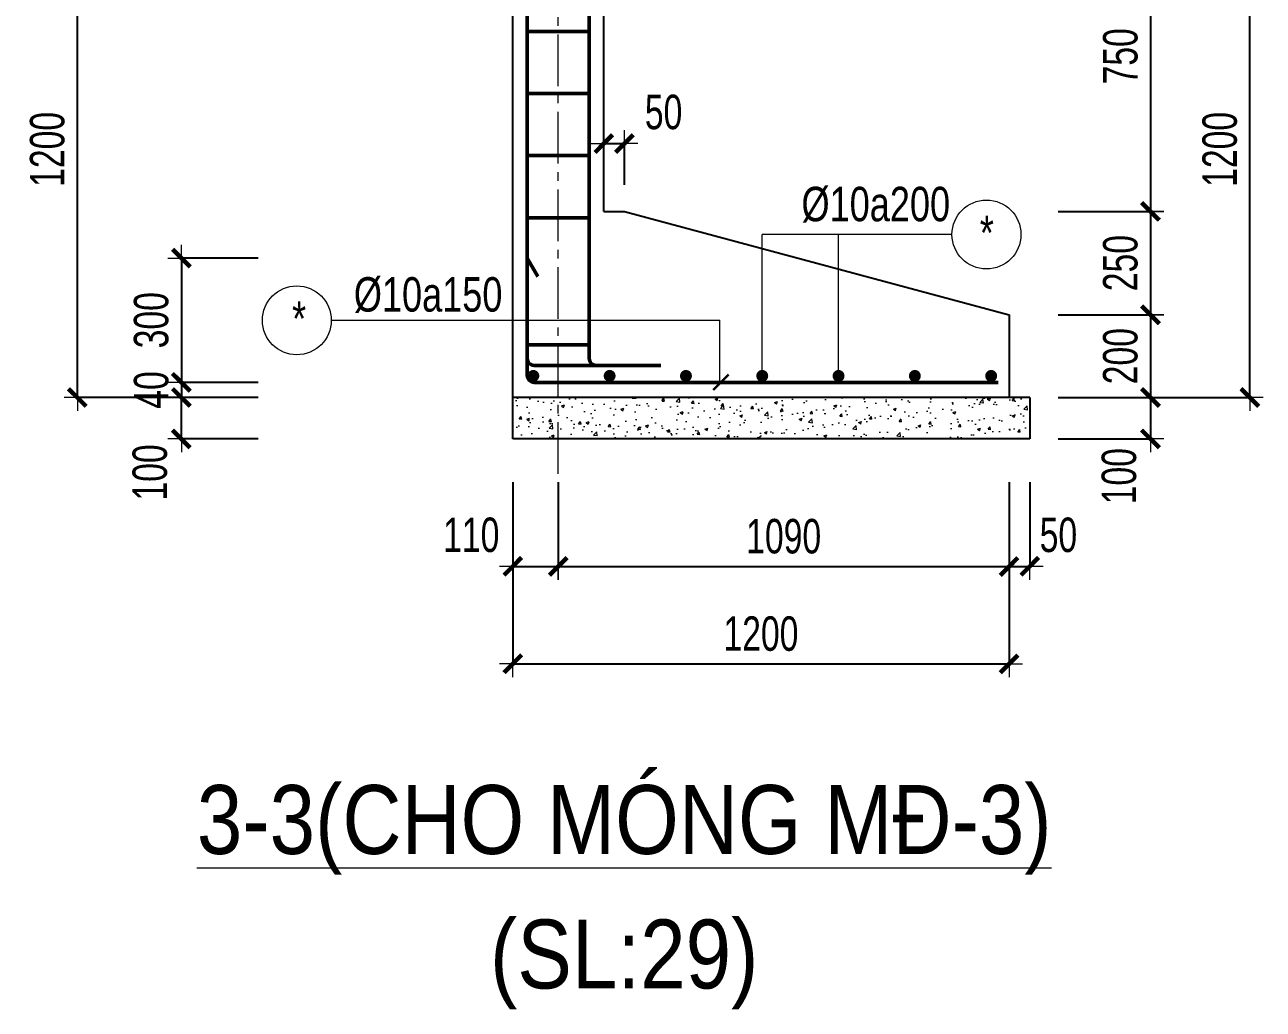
# Model space of a CAD drawing. Header units: millimetres. Extents: x 1360663 to 1465788, y -143522 to -69272.
# Drawn here: x 1418667 to 1427651, y -114816 to -107675 of the extents above; entities that cross this region are included whole.
import ezdxf
from ezdxf.enums import TextEntityAlignment as Align

# ---------------------------------------------------------------- set-up
doc = ezdxf.new("R2010")
doc.units = ezdxf.units.MM
doc.header["$MEASUREMENT"] = 0
doc.header["$PDMODE"] = 3
doc.linetypes.add('CENTER2', pattern=[1.125, 0.75, -0.125, 0.125, -0.125])
doc.layers.get('0').update_dxf_attribs({"lineweight": 18})
for name, color, linetype, lineweight in [('CDC_01.AXIS', 160, 'CENTER2', 13), ('CDC_02.DIM', 1, 'Continuous', 18), ('CDC_03.BORDER', 3, 'Continuous', 25), ('CDC_05.STEEL', 4, 'Continuous', 50), ('CDC_06.TEXT', 2, 'Continuous', 18), ('CDC_10.HATCH', 251, 'Continuous', 9), ('CDC_11.NOTE', 8, 'Continuous', 18), ('CDC_14.STEELNUM', 9, 'Continuous', 18)]:
    doc.layers.add(name, color=color, linetype=linetype, lineweight=lineweight)
doc.styles.add('1', font='arial.ttf', dxfattribs={"width": 0.7})
doc.styles.add('ARIAL', font='arial.ttf', dxfattribs={"width": 0.85})
doc.styles.add('SMTEXT', font='arial.ttf', dxfattribs={"width": 0.7})
doc.dimstyles.new('X3', dxfattribs={"dimtxt": 250, "dimasz": 0.8, "dimexe": 0, "dimexo": 0, "dimgap": 90, "dimtad": 1, "dimdec": 0, "dimlfac": 0.333333, "dimzin": 13, "dimdsep": 46, "dimtxsty": '1', "dimblk1": 'CHEO', "dimblk2": 'CHEO', "dimsah": 1, "dimcen": 0, "dimclrd": 256, "dimclre": 256, "dimclrt": 3, "dimadec": 0, "dimazin": 0, "dimtfac": 1, "dimtdec": 0, "dimtix": 1, "dimtmove": 2, "dimatfit": 3, "dimldrblk": 'CHEO', "dimfxl": 1, "dimtolj": 1, "dimtzin": 13, "dimarcsym": 0})

# ---------------------------------------------------------------- blocks, each defined once
blk = doc.blocks.new('CHEO')
at = {"layer": 'CDC_02.DIM'}
for points in [[(0, 121), (0, -121)], [(-121, 0), (121, 0)]]:
    blk.add_lwpolyline(points, dxfattribs=at)
at = {"layer": 'CDC_02.DIM', "color": 2, "const_width": 40}
blk.add_lwpolyline([(80, 80), (-80, -81)], dxfattribs=at)
blk = doc.blocks.new('*D251')
at = {"layer": 'CDC_02.DIM', "lineweight": -2, "ltscale": 5, "transparency": 16777216}
for p, q in [((1420359.3, -106778.9), (1419049.1, -106778.9)), ((1419049.1, -110378.1), (1419049.1, -106779.7)), ((1420359.3, -110378.9), (1419049.1, -110378.9))]:
    blk.add_line(p, q, dxfattribs=at)
at = {"layer": 'Defpoints', "color": 0, "ltscale": 5, "transparency": 16777216}
for p in [(1419049.1, -106778.9), (1420359.3, -106778.9), (1420359.3, -110378.9)]:
    blk.add_point(p, dxfattribs=at)
at = {"layer": 'CDC_02.DIM', "lineweight": -2, "ltscale": 5, "transparency": 16777216, "xscale": 0.8, "yscale": 0.8, "zscale": 0.8}
for p, rotation in [((1419049.1, -106778.9), 90), ((1419049.1, -110378.9), 270)]:
    blk.add_blockref('CHEO', p, dxfattribs=dict(at, rotation=rotation))
at = {"layer": 'CDC_02.DIM', "color": 3, "ltscale": 5, "transparency": 16777216, "insert": (1418831.4, -108578.9), "char_height": 250, "attachment_point": 5, "rotation": 90, "style": '1'}
blk.add_mtext('\\A1;1200', dxfattribs=at)
blk = doc.blocks.new('*D255')
at = {"layer": 'CDC_02.DIM', "lineweight": -2, "ltscale": 0.2, "transparency": 16777216}
for p, q in [((1422537.5, -110993.4), (1422537.5, -111604.1)), ((1425807.5, -110993.6), (1425807.5, -111604.1)), ((1422538.3, -111604.1), (1425806.7, -111604.1))]:
    blk.add_line(p, q, dxfattribs=at)
at = {"layer": 'Defpoints', "color": 0, "ltscale": 0.2, "transparency": 16777216}
for p in [(1422537.5, -110993.4), (1425807.5, -110993.6), (1425807.5, -111604.1)]:
    blk.add_point(p, dxfattribs=at)
at = {"layer": 'CDC_02.DIM', "lineweight": -2, "ltscale": 0.2, "transparency": 16777216, "xscale": 0.8, "yscale": 0.8, "zscale": 0.8, "rotation": 180}
blk.add_blockref('CHEO', (1422537.5, -111604.1), dxfattribs=at)
at = {"layer": 'CDC_02.DIM', "lineweight": -2, "ltscale": 0.2, "transparency": 16777216, "xscale": 0.8, "yscale": 0.8, "zscale": 0.8}
blk.add_blockref('CHEO', (1425807.5, -111604.1), dxfattribs=at)
at = {"layer": 'CDC_02.DIM', "color": 3, "ltscale": 0.2, "transparency": 16777216, "insert": (1424172.5, -111386.4), "char_height": 250, "attachment_point": 5, "style": '1'}
blk.add_mtext('\\A1;1090', dxfattribs=at)
blk = doc.blocks.new('*D256')
at = {"layer": 'CDC_02.DIM', "lineweight": -2, "ltscale": 0.2, "transparency": 16777216}
for p, q in [((1422207.5, -110993.4), (1422207.5, -111603.9)), ((1422537.5, -110993.4), (1422537.5, -111603.9)), ((1422208.3, -111603.9), (1422536.7, -111603.9))]:
    blk.add_line(p, q, dxfattribs=at)
at = {"layer": 'Defpoints', "color": 0, "ltscale": 0.2, "transparency": 16777216}
for p in [(1422207.5, -110993.4), (1422537.5, -110993.4), (1422537.5, -111603.9)]:
    blk.add_point(p, dxfattribs=at)
at = {"layer": 'CDC_02.DIM', "lineweight": -2, "ltscale": 0.2, "transparency": 16777216, "xscale": 0.8, "yscale": 0.8, "zscale": 0.8, "rotation": 180}
blk.add_blockref('CHEO', (1422207.5, -111603.9), dxfattribs=at)
at = {"layer": 'CDC_02.DIM', "lineweight": -2, "ltscale": 0.2, "transparency": 16777216, "xscale": 0.8, "yscale": 0.8, "zscale": 0.8}
blk.add_blockref('CHEO', (1422537.5, -111603.9), dxfattribs=at)
at = {"layer": 'CDC_02.DIM', "color": 3, "ltscale": 0.2, "transparency": 16777216, "insert": (1421906.4, -111376.2), "char_height": 250, "attachment_point": 5, "style": '1'}
blk.add_mtext('\\A1;110', dxfattribs=at)
blk = doc.blocks.new('*D257')
at = {"layer": 'CDC_02.DIM', "lineweight": -2, "ltscale": 0.2, "transparency": 16777216}
for p, q in [((1425807.5, -110993.6), (1425807.5, -111604.1)), ((1425957.5, -110993.6), (1425957.5, -111604.1)), ((1425806.7, -111604.1), (1425805.9, -111604.1)), ((1425807.5, -111604.1), (1425957.5, -111604.1)), ((1425958.3, -111604.1), (1425959.1, -111604.1))]:
    blk.add_line(p, q, dxfattribs=at)
at = {"layer": 'Defpoints', "color": 0, "ltscale": 0.2, "transparency": 16777216}
for p in [(1425807.5, -110993.6), (1425957.5, -110993.6), (1425957.5, -111604.1)]:
    blk.add_point(p, dxfattribs=at)
at = {"layer": 'CDC_02.DIM', "lineweight": -2, "ltscale": 0.2, "transparency": 16777216, "xscale": 0.8, "yscale": 0.8, "zscale": 0.8}
blk.add_blockref('CHEO', (1425807.5, -111604.1), dxfattribs=at)
at = {"layer": 'CDC_02.DIM', "lineweight": -2, "ltscale": 0.2, "transparency": 16777216, "xscale": 0.8, "yscale": 0.8, "zscale": 0.8, "rotation": 180}
blk.add_blockref('CHEO', (1425957.5, -111604.1), dxfattribs=at)
at = {"layer": 'CDC_02.DIM', "color": 3, "ltscale": 0.2, "transparency": 16777216, "insert": (1426165.4, -111376.5), "char_height": 250, "attachment_point": 5, "style": '1'}
blk.add_mtext('\\A1;50', dxfattribs=at)
blk = doc.blocks.new('*D258')
at = {"layer": 'CDC_02.DIM', "lineweight": -2, "ltscale": 0.2, "transparency": 16777216}
for p, q in [((1422207.5, -110993.4), (1422207.5, -112310.5)), ((1425807.5, -110993.6), (1425807.5, -112310.5)), ((1422208.3, -112310.5), (1425806.7, -112310.5))]:
    blk.add_line(p, q, dxfattribs=at)
at = {"layer": 'Defpoints', "color": 0, "ltscale": 0.2, "transparency": 16777216}
for p in [(1422207.5, -110993.4), (1425807.5, -110993.6), (1425807.5, -112310.5)]:
    blk.add_point(p, dxfattribs=at)
at = {"layer": 'CDC_02.DIM', "lineweight": -2, "ltscale": 0.2, "transparency": 16777216, "xscale": 0.8, "yscale": 0.8, "zscale": 0.8, "rotation": 180}
blk.add_blockref('CHEO', (1422207.5, -112310.5), dxfattribs=at)
at = {"layer": 'CDC_02.DIM', "lineweight": -2, "ltscale": 0.2, "transparency": 16777216, "xscale": 0.8, "yscale": 0.8, "zscale": 0.8}
blk.add_blockref('CHEO', (1425807.5, -112310.5), dxfattribs=at)
at = {"layer": 'CDC_02.DIM', "color": 3, "ltscale": 0.2, "transparency": 16777216, "insert": (1424007.5, -112092.9), "char_height": 250, "attachment_point": 5, "style": '1'}
blk.add_mtext('\\A1;1200', dxfattribs=at)
blk = doc.blocks.new('_ArchTick')
at = {"color": 0, "linetype": 'ByBlock', "const_width": 0.15}
blk.add_lwpolyline([(-0.5, -0.5), (0.5, 0.5)], dxfattribs=at)
blk = doc.blocks.new('*D262')
at = {"layer": 'CDC_02.DIM', "lineweight": -2, "ltscale": 5, "transparency": 16777216}
for p, q in [((1420359.3, -110378.9), (1419803.1, -110378.9)), ((1419803.1, -110678.1), (1419803.1, -110379.7)), ((1420359.3, -110678.9), (1419803.1, -110678.9))]:
    blk.add_line(p, q, dxfattribs=at)
at = {"layer": 'Defpoints', "color": 0, "ltscale": 5, "transparency": 16777216}
for p in [(1419803.1, -110378.9), (1420359.3, -110378.9), (1420359.3, -110678.9)]:
    blk.add_point(p, dxfattribs=at)
at = {"layer": 'CDC_02.DIM', "lineweight": -2, "ltscale": 5, "transparency": 16777216, "xscale": 0.8, "yscale": 0.8, "zscale": 0.8}
for p, rotation in [((1419803.1, -110378.9), 90), ((1419803.1, -110678.9), 270)]:
    blk.add_blockref('CHEO', p, dxfattribs=dict(at, rotation=rotation))
at = {"layer": 'CDC_02.DIM', "color": 3, "ltscale": 5, "transparency": 16777216, "insert": (1419575.5, -110922.4), "char_height": 250, "attachment_point": 5, "rotation": 90, "style": '1'}
blk.add_mtext('\\A1;100', dxfattribs=at)
blk = doc.blocks.new('*D263')
at = {"layer": 'CDC_02.DIM', "lineweight": -2, "ltscale": 0.2, "transparency": 16777216}
for p, q in [((1426163.8, -109778.9), (1426833.3, -109778.9)), ((1426833.3, -109779.7), (1426833.3, -110378.1)), ((1426163.8, -110378.9), (1426833.3, -110378.9))]:
    blk.add_line(p, q, dxfattribs=at)
at = {"layer": 'Defpoints', "color": 0, "ltscale": 0.2, "transparency": 16777216}
for p in [(1426163.8, -109778.9), (1426163.8, -110378.9), (1426833.3, -110378.9)]:
    blk.add_point(p, dxfattribs=at)
at = {"layer": 'CDC_02.DIM', "lineweight": -2, "ltscale": 0.2, "transparency": 16777216, "xscale": 0.8, "yscale": 0.8, "zscale": 0.8}
for p, rotation in [((1426833.3, -109778.9), 90), ((1426833.3, -110378.9), 270)]:
    blk.add_blockref('CHEO', p, dxfattribs=dict(at, rotation=rotation))
at = {"layer": 'CDC_02.DIM', "color": 3, "ltscale": 0.2, "transparency": 16777216, "insert": (1426615.6, -110078.9), "char_height": 250, "attachment_point": 5, "rotation": 90, "style": '1'}
blk.add_mtext('\\A1;200', dxfattribs=at)
blk = doc.blocks.new('*D264')
at = {"layer": 'CDC_02.DIM', "lineweight": -2, "ltscale": 0.2, "transparency": 16777216}
for p, q in [((1426163.8, -109028.7), (1426833.3, -109028.7)), ((1426833.3, -109029.5), (1426833.3, -109778.1)), ((1426163.8, -109778.9), (1426833.3, -109778.9))]:
    blk.add_line(p, q, dxfattribs=at)
at = {"layer": 'Defpoints', "color": 0, "ltscale": 0.2, "transparency": 16777216}
for p in [(1426163.8, -109028.7), (1426163.8, -109778.9), (1426833.3, -109778.9)]:
    blk.add_point(p, dxfattribs=at)
at = {"layer": 'CDC_02.DIM', "lineweight": -2, "ltscale": 0.2, "transparency": 16777216, "xscale": 0.8, "yscale": 0.8, "zscale": 0.8}
for p, rotation in [((1426833.3, -109028.7), 90), ((1426833.3, -109778.9), 270)]:
    blk.add_blockref('CHEO', p, dxfattribs=dict(at, rotation=rotation))
at = {"layer": 'CDC_02.DIM', "color": 3, "ltscale": 0.2, "transparency": 16777216, "insert": (1426615.6, -109403.8), "char_height": 250, "attachment_point": 5, "rotation": 90, "style": '1'}
blk.add_mtext('\\A1;250', dxfattribs=at)
blk = doc.blocks.new('*D265')
at = {"layer": 'CDC_02.DIM', "lineweight": -2, "ltscale": 0.2, "transparency": 16777216}
for p, q in [((1426163.8, -110378.9), (1426833.3, -110378.9)), ((1426833.3, -110379.7), (1426833.3, -110678.1)), ((1426163.8, -110678.9), (1426833.3, -110678.9))]:
    blk.add_line(p, q, dxfattribs=at)
at = {"layer": 'Defpoints', "color": 0, "ltscale": 0.2, "transparency": 16777216}
for p in [(1426163.8, -110378.9), (1426163.8, -110678.9), (1426833.3, -110678.9)]:
    blk.add_point(p, dxfattribs=at)
at = {"layer": 'CDC_02.DIM', "lineweight": -2, "ltscale": 0.2, "transparency": 16777216, "xscale": 0.8, "yscale": 0.8, "zscale": 0.8}
for p, rotation in [((1426833.3, -110378.9), 90), ((1426833.3, -110678.9), 270)]:
    blk.add_blockref('CHEO', p, dxfattribs=dict(at, rotation=rotation))
at = {"layer": 'CDC_02.DIM', "color": 3, "ltscale": 0.2, "transparency": 16777216, "insert": (1426605.6, -110949.5), "char_height": 250, "attachment_point": 5, "rotation": 90, "style": '1'}
blk.add_mtext('\\A1;100', dxfattribs=at)
blk = doc.blocks.new('*D266')
at = {"layer": 'CDC_02.DIM', "lineweight": -2, "ltscale": 0.2, "transparency": 16777216}
for p, q in [((1426163.8, -106778.9), (1426833.4, -106778.9)), ((1426833.4, -106779.7), (1426833.4, -109027.9)), ((1426163.8, -109028.7), (1426833.4, -109028.7))]:
    blk.add_line(p, q, dxfattribs=at)
at = {"layer": 'Defpoints', "color": 0, "ltscale": 0.2, "transparency": 16777216}
for p in [(1426163.8, -106778.9), (1426163.8, -109028.7), (1426833.4, -109028.7)]:
    blk.add_point(p, dxfattribs=at)
at = {"layer": 'CDC_02.DIM', "lineweight": -2, "ltscale": 0.2, "transparency": 16777216, "xscale": 0.8, "yscale": 0.8, "zscale": 0.8}
for p, rotation in [((1426833.4, -106778.9), 90), ((1426833.4, -109028.7), 270)]:
    blk.add_blockref('CHEO', p, dxfattribs=dict(at, rotation=rotation))
at = {"layer": 'CDC_02.DIM', "color": 3, "ltscale": 0.2, "transparency": 16777216, "insert": (1426615.8, -107903.8), "char_height": 250, "attachment_point": 5, "rotation": 90, "style": '1'}
blk.add_mtext('\\A1;750', dxfattribs=at)
blk = doc.blocks.new('*D268')
at = {"layer": 'CDC_02.DIM', "lineweight": -2, "ltscale": 5, "transparency": 16777216}
for p, q in [((1420359.3, -109367.4), (1419803.1, -109367.4)), ((1419803.1, -109368.2), (1419803.1, -110268.1)), ((1420359.3, -110268.9), (1419803.1, -110268.9))]:
    blk.add_line(p, q, dxfattribs=at)
at = {"layer": 'Defpoints', "color": 0, "ltscale": 5, "transparency": 16777216}
for p in [(1420359.3, -109367.4), (1419803.1, -110268.9), (1420359.3, -110268.9)]:
    blk.add_point(p, dxfattribs=at)
at = {"layer": 'CDC_02.DIM', "lineweight": -2, "ltscale": 5, "transparency": 16777216, "xscale": 0.8, "yscale": 0.8, "zscale": 0.8}
for p, rotation in [((1419803.1, -109367.4), 90), ((1419803.1, -110268.9), 270)]:
    blk.add_blockref('CHEO', p, dxfattribs=dict(at, rotation=rotation))
at = {"layer": 'CDC_02.DIM', "color": 3, "ltscale": 5, "transparency": 16777216, "insert": (1419585.4, -109818.1), "char_height": 250, "attachment_point": 5, "rotation": 90, "style": '1'}
blk.add_mtext('\\A1;300', dxfattribs=at)
blk = doc.blocks.new('*D269')
at = {"layer": 'CDC_02.DIM', "lineweight": -2, "ltscale": 0.2, "transparency": 16777216}
for p, q in [((1422866.7, -108536.9), (1422865.9, -108536.9)), ((1422867.5, -108836.9), (1422867.5, -108536.9)), ((1422867.5, -108536.9), (1423017.5, -108536.9)), ((1423017.5, -108836.9), (1423017.5, -108536.9)), ((1423018.3, -108536.9), (1423019.1, -108536.9))]:
    blk.add_line(p, q, dxfattribs=at)
at = {"layer": 'Defpoints', "color": 0, "ltscale": 0.2, "transparency": 16777216}
for p in [(1423017.5, -108536.9), (1422867.5, -108836.9), (1423017.5, -108836.9)]:
    blk.add_point(p, dxfattribs=at)
at = {"layer": 'CDC_02.DIM', "lineweight": -2, "ltscale": 0.2, "transparency": 16777216, "xscale": 0.8, "yscale": 0.8, "zscale": 0.8}
blk.add_blockref('CHEO', (1422867.5, -108536.9), dxfattribs=at)
at = {"layer": 'CDC_02.DIM', "lineweight": -2, "ltscale": 0.2, "transparency": 16777216, "xscale": 0.8, "yscale": 0.8, "zscale": 0.8, "rotation": 180}
blk.add_blockref('CHEO', (1423017.5, -108536.9), dxfattribs=at)
at = {"layer": 'CDC_02.DIM', "color": 3, "ltscale": 0.2, "transparency": 16777216, "insert": (1423301.3, -108309.3), "char_height": 250, "attachment_point": 5, "style": '1'}
blk.add_mtext('\\A1;50', dxfattribs=at)
blk = doc.blocks.new('*D270')
at = {"layer": 'CDC_02.DIM', "lineweight": -2, "ltscale": 5, "transparency": 16777216}
for p, q in [((1419803.1, -110268.1), (1419803.1, -110267.3)), ((1420359.3, -110268.9), (1419803.1, -110268.9)), ((1419803.1, -110268.9), (1419803.1, -110378.9)), ((1420359.3, -110378.9), (1419803.1, -110378.9)), ((1419803.1, -110379.7), (1419803.1, -110380.5))]:
    blk.add_line(p, q, dxfattribs=at)
at = {"layer": 'Defpoints', "color": 0, "ltscale": 5, "transparency": 16777216}
for p in [(1420359.3, -110268.9), (1419803.1, -110378.9), (1420359.3, -110378.9)]:
    blk.add_point(p, dxfattribs=at)
at = {"layer": 'CDC_02.DIM', "lineweight": -2, "ltscale": 5, "transparency": 16777216, "xscale": 0.8, "yscale": 0.8, "zscale": 0.8}
for p, rotation in [((1419803.1, -110268.9), 270), ((1419803.1, -110378.9), 90)]:
    blk.add_blockref('CHEO', p, dxfattribs=dict(at, rotation=rotation))
at = {"layer": 'CDC_02.DIM', "color": 3, "ltscale": 5, "transparency": 16777216, "insert": (1419585.5, -110323.9), "char_height": 250, "attachment_point": 5, "rotation": 90, "style": '1'}
blk.add_mtext('\\A1;40', dxfattribs=at)
blk = doc.blocks.new('*D274')
at = {"layer": 'CDC_02.DIM', "lineweight": -2, "ltscale": 0.2, "transparency": 16777216}
for p, q in [((1426163.8, -106778.9), (1427554.3, -106778.9)), ((1427554.3, -110378.1), (1427554.3, -106779.7)), ((1426163.8, -110378.9), (1427554.3, -110378.9))]:
    blk.add_line(p, q, dxfattribs=at)
at = {"layer": 'Defpoints', "color": 0, "ltscale": 0.2, "transparency": 16777216}
for p in [(1426163.8, -106778.9), (1427554.3, -106778.9), (1426163.8, -110378.9)]:
    blk.add_point(p, dxfattribs=at)
at = {"layer": 'CDC_02.DIM', "lineweight": -2, "ltscale": 0.2, "transparency": 16777216, "xscale": 0.8, "yscale": 0.8, "zscale": 0.8}
for p, rotation in [((1427554.3, -106778.9), 90), ((1427554.3, -110378.9), 270)]:
    blk.add_blockref('CHEO', p, dxfattribs=dict(at, rotation=rotation))
at = {"layer": 'CDC_02.DIM', "color": 3, "ltscale": 0.2, "transparency": 16777216, "insert": (1427336.6, -108578.9), "char_height": 250, "attachment_point": 5, "rotation": 90, "style": '1'}
blk.add_mtext('\\A1;1200', dxfattribs=at)

msp = doc.modelspace()

# ---------------------------------------------------------------- hatches: boundary and pattern name
at = {"layer": 'CDC_10.HATCH'}
h = msp.add_hatch(dxfattribs=at)
h.set_pattern_fill('AR-CONC', color=256, scale=30, style=0)
h.set_pattern_definition([(50, (-102901.65, -135618.41), (215.178055, -18.82564), [22.5, -247.5]), (355, (-102901.65, -135618.41), (-41.6254, 225.65764), [18, -198]), (100.4514, (-102883.72, -135619.98), (173.552815, 206.831863), [19.122057, -210.342634]), (46.1842, (-102901.65, -135558.41), (320.172315, -49.655704), [33.75, -371.25]), (96.6356, (-102874.97, -135562.55), (280.39881, 292.23536), [28.683086, -315.5139]), (351.1842, (-102901.65, -135558.4), (280.39858, 292.23558), [27, -297]), (21, (-102871.65, -135573.41), (179.072116, -120.785667), [22.5, -247.5]), (326, (-102871.65, -135573.41), (72.9946, 217.545014), [18, -198]), (71.4514, (-102856.73, -135583.48), (252.066789, 96.75915), [19.122057, -210.342634]), (37.5, (-102901.654, -135618.415), (3.6479566, 99.868156), [0, -195.6, 0, -201, 0, -198.75]), (7.5, (-102901.65, -135618.41), (78.920861, 118.3235136), [0, -114.6, 0, -191.1, 0, -75.75]), (327.5, (-102968.554, -135618.415), (160.146731, -6.7664615), [0, -75, 0, -234, 0, -310.5]), (317.5, (-102998.55, -135618.41), (174.955851, 30.031495), [0, -97.5, 0, -155.4, 0, -220.5])])
h.paths.add_polyline_path([(1425957.5, -110379.1), (1425807.5, -110379), (1425807.5, -110379.1), (1422537.5, -110378.9), (1422537.5, -110678.9), (1425957.5, -110679.1)])
h.paths.add_polyline_path([(1422537.5, -110378.9), (1422207.5, -110378.9), (1422207.5, -110678.9), (1422537.5, -110678.9)])

# ---------------------------------------------------------------- linework, layer by layer
at = {"layer": 'CDC_01.AXIS', "ltscale": 500}
msp.add_line((1422537.5, -110932.3), (1422537.6, -98663.9), dxfattribs=at)
at = {"layer": 'CDC_03.BORDER', "ltscale": 5}
for p, q in [((1422867.5, -109028.7), (1422867.6, -98978.9)), ((1422207.5, -110678.9), (1422207.6, -106778.9)), ((1422867.5, -109028.7), (1423017.5, -109028.7)), ((1423017.5, -109028.7), (1425807.5, -109779.1)), ((1425807.5, -109779.1), (1425807.5, -110379.1)), ((1425807.5, -110379.1), (1422207.5, -110378.9)), ((1425957.5, -110379.1), (1422207.5, -110378.9)), ((1425957.5, -110379.1), (1425957.5, -110679.1)), ((1425957.5, -110679.1), (1422207.5, -110678.9))]:
    msp.add_line(p, q, dxfattribs=at)
at = {"layer": 'CDC_05.STEEL'}
for p, q in [((1422312.5, -107724.4), (1422762.5, -107724.4)), ((1422312.5, -108174.4), (1422762.5, -108174.4)), ((1422312.5, -108624.4), (1422762.5, -108624.4)), ((1422312.5, -109074.4), (1422762.5, -109074.4)), ((1422312.5, -109367.4), (1422389, -109501.3)), ((1422312.5, -109468.2), (1422312.5, -110218.9)), ((1422312.5, -109995.7), (1422762.5, -109995.7)), ((1425728.2, -110269.1), (1422362.5, -110268.9))]:
    msp.add_line(p, q, dxfattribs=at)
for points in [[(1422312.6, -99072.4), (1422312.5, -110095.7, 0.414214), (1422362.5, -110145.7), (1422831.1, -110145.7)], [(1422762.6, -99072.4), (1422762.5, -110095.7, 0.414214), (1422812.5, -110145.7), (1423281.1, -110145.7)]]:
    msp.add_lwpolyline(points, format="xyb", dxfattribs=at)
at = {"layer": 'CDC_05.STEEL', "const_width": 43.1}
for points in [[(1422334.9, -110222, 1), (1422378, -110222, 1)], [(1422931.5, -110222, -1), (1422888.4, -110222, -1)], [(1423485, -110222, -1), (1423441.9, -110222, -1)], [(1424038.5, -110222, -1), (1423995.4, -110222, -1)], [(1424592.1, -110222, -1), (1424548.9, -110222, -1)], [(1425145.6, -110222.1, -1), (1425102.5, -110222.1, -1)], [(1425699.1, -110222.1, -1), (1425656, -110222.1, -1)]]:
    msp.add_lwpolyline(points, format="xyb", close=True, dxfattribs=at)
at = {"layer": 'CDC_05.STEEL'}
msp.add_arc((1422362.5, -110218.9), 50, 180, 270, dxfattribs=at)
at = {"layer": 'CDC_11.NOTE'}
for p, q in [((1424017, -110222), (1424017, -109196.3)), ((1425393.3, -109196.4), (1424017, -109196.4)), ((1424570.5, -110222), (1424570.5, -109196.3)), ((1420890.7, -109818.9), (1423709.8, -109818.9)), ((1423709.8, -110268.9), (1423709.8, -109818.9))]:
    msp.add_line(p, q, dxfattribs=at)
at = {"layer": 'CDC_14.STEELNUM'}
for centre in [(1425643.3, -109196.4), (1420640.7, -109818.9)]:
    msp.add_circle(centre, 250, dxfattribs=at)

# ---------------------------------------------------------------- block references
at = {"xscale": 112.5, "yscale": 112.5, "zscale": 112.5, "rotation": 180}
msp.add_blockref('_ArchTick', (1423717.3, -110268.9), dxfattribs=at)

# ---------------------------------------------------------------- texts
at = {"layer": 'CDC_06.TEXT', "linetype": 'ByBlock', "style": 'SMTEXT', "width": 0.75}
for s, p in [('%%C10a200', (1425379.5, -108975.3)), ('%%C10a150', (1422132.2, -109630.7))]:
    msp.add_text(s, height=250, dxfattribs=at).set_placement(p, align=Align.MIDDLE_RIGHT)
for p in [(1425645.9, -109309.2), (1420657.7, -109931.7)]:
    msp.add_text('*', height=250, dxfattribs=at).set_placement(p, align=Align.CENTER)
at = {"layer": 'CDC_06.TEXT', "linetype": 'Continuous', "style": 'ARIAL', "width": 0.85}
for s, p in [('%%U3-3(CHO MÓNG MĐ-3)', (1423015.7, -113450)), ('(SL:29)', (1423015.7, -114477.5))]:
    msp.add_text(s, height=500, dxfattribs=at).set_placement(p, align=Align.MIDDLE)

# ---------------------------------------------------------------- dimensions: what is measured, and where the dimension line sits
at = {"layer": 'CDC_02.DIM', "ltscale": 5}
for base, p1, p2, picture, middle in [((1419049.1, -106778.9), (1420359.3, -110378.9), (1420359.3, -106778.9), '*D251', (1418831.4, -108578.9)), ((1419803.1489, -110268.8716), (1420359.2856, -109367.4081), (1420359.2856, -110268.8716), '*D268', (1419585.4204, -109818.1399))]:
    dim = msp.add_linear_dim(base=base, p1=p1, p2=p2, angle=90, dimstyle='X3', dxfattribs=at)
    dim.commit()
    dim.dimension.update_dxf_attribs({"geometry": picture, "text_midpoint": middle})
at = {"layer": 'CDC_02.DIM', "ltscale": 0.2}
for base, p1, p2, picture, middle in [((1426833.4, -109028.7), (1426163.8, -106778.9), (1426163.8, -109028.7), '*D266', (1426615.8, -107903.8)), ((1427554.3, -106778.9), (1426163.8, -110378.9), (1426163.8, -106778.9), '*D274', (1427336.6, -108578.9)), ((1426833.3, -109778.9), (1426163.8, -109028.7), (1426163.8, -109778.9), '*D264', (1426615.6, -109403.8)), ((1426833.3, -110378.9), (1426163.8, -109778.9), (1426163.8, -110378.9), '*D263', (1426615.6, -110078.9))]:
    dim = msp.add_linear_dim(base=base, p1=p1, p2=p2, angle=90, dimstyle='X3', dxfattribs=at)
    dim.commit()
    dim.dimension.update_dxf_attribs({"geometry": picture, "text_midpoint": middle})
for base, p1, p2, picture, middle in [((1423017.5, -108536.9), (1422867.5, -108836.9), (1423017.5, -108836.9), '*D269', (1423301.3, -108309.3)), ((1422537.5, -111603.9), (1422207.5, -110993.4), (1422537.5, -110993.4), '*D256', (1421906.4, -111376.2)), ((1425957.5, -111604.1), (1425807.5, -110993.6), (1425957.5, -110993.6), '*D257', (1426165.4, -111376.5))]:
    dim = msp.add_linear_dim(base=base, p1=p1, p2=p2, dimstyle='X3', dxfattribs=at)
    dim.commit()
    dim.dimension.update_dxf_attribs({"geometry": picture, "text_midpoint": middle, "dimtype": 160})
at = {"layer": 'CDC_02.DIM', "ltscale": 5}
dim = msp.add_linear_dim(base=(1419803.1, -110378.9), p1=(1420359.3, -110268.9), p2=(1420359.3, -110378.9), angle=90, text='40', dimstyle='X3', dxfattribs=at)
dim.commit()
dim.dimension.update_dxf_attribs({"geometry": '*D270', "text_midpoint": (1419585.5, -110323.9)})
dim = msp.add_linear_dim(base=(1419803.1, -110378.9), p1=(1420359.3, -110678.9), p2=(1420359.3, -110378.9), angle=90, dimstyle='X3', dxfattribs=at)
dim.commit()
dim.dimension.update_dxf_attribs({"geometry": '*D262', "text_midpoint": (1419575.5, -110922.4), "dimtype": 160})
at = {"layer": 'CDC_02.DIM', "ltscale": 0.2}
dim = msp.add_linear_dim(base=(1426833.3, -110678.9), p1=(1426163.8, -110378.9), p2=(1426163.8, -110678.9), angle=90, dimstyle='X3', dxfattribs=at)
dim.commit()
dim.dimension.update_dxf_attribs({"geometry": '*D265', "text_midpoint": (1426605.6, -110949.5), "dimtype": 160})
for base, p1, picture, middle in [((1425807.5, -112310.5), (1422207.5, -110993.4), '*D258', (1424007.5, -112092.9)), ((1425807.5, -111604.1), (1422537.5, -110993.4), '*D255', (1424172.5, -111386.4))]:
    dim = msp.add_linear_dim(base=base, p1=p1, p2=(1425807.5, -110993.6), dimstyle='X3', dxfattribs=at)
    dim.commit()
    dim.dimension.update_dxf_attribs({"geometry": picture, "text_midpoint": middle})

doc.saveas('drawing.dxf')
